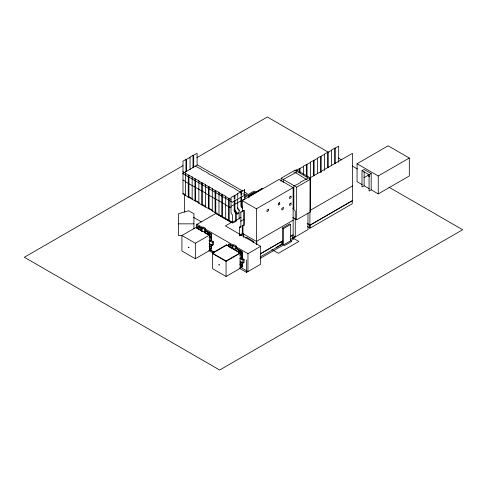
<?xml version="1.0" encoding="UTF-8"?>
<svg xmlns="http://www.w3.org/2000/svg" width="487" height="487" viewBox="0 0 487 487"><rect width="100%" height="100%" fill="white"/><g stroke="black" fill="none" stroke-linecap="round" stroke-linejoin="round"><path stroke-width="0.73" d="M182.984 171.588L188.256 175.04L192.164 176.891L192.146 199.414L195.652 201.028L198.873 202.89L198.854 203.286L212.289 210.634L212.271 211.029L232.415 222.255L239.135 218.779L239.117 210.171L238.63 209.526A1.498 0.864 60 0 1 237.717 207.943L237.711 207.791M192.146 199.414L192.164 199.013L188.256 197.168L182.984 193.716L183.337 193.509L184.652 194.27M192.164 176.891L192.146 177.286L198.873 180.762L198.854 203.286M198.873 180.762L198.854 181.158L201.673 182.783L205.581 184.634L205.563 207.158M205.581 184.634L205.563 185.036L212.289 188.506L212.271 211.029M212.289 188.506L212.271 188.907L218.998 192.383L218.98 214.907M218.998 192.383L218.98 192.779L225.706 196.255L225.688 218.779M225.706 196.255L225.688 196.651L228.5 198.276L231.002 199.311M239.476 227.569L239.963 227.417A1.498 0.864 60 0 0 240.876 226.893L240.87 212.015L243.683 210.39L244.377 210.402L244.364 224.878A1.498 0.864 60 0 1 243.451 225.408L242.964 225.554L242.964 233.693L242.27 233.681L239.458 235.306L239.476 235.708L239.829 235.909L243.658 233.699M204.412 232.835L204.601 229.042L202.099 227.599L202.099 230.041M205.471 232.226L205.66 228.427L203.158 226.985L202.099 227.599M260.308 253.916L282.545 240.992L260.338 253.812M352.454 200.632L310.085 225.091L309.878 228.245L310.085 177.816L352.454 153.35L352.454 200.632L310.085 225.177L307.474 223.667M290.502 236.481L293.137 234.874L293.137 187.598L279.014 179.447L242.301 200.644L242.337 211.34M190.046 157.429L182.984 161.1L182.984 194.124M197.107 165.038L197.107 153.35L190.046 157.021L190.046 169.847M183.039 165.635L24.35 257.258L219.674 370.023L462.65 229.742L388.991 187.221M196.87 157.654L267.326 116.977L328.488 152.285M244.431 193.741L244.419 189.583L244.431 189.985L240.925 191.598L234.911 195.482L231.002 197.332L231.008 212.63A1.498 0.864 60 0 0 231.922 214.213L232.409 214.858L232.415 223.07L236.323 221.22L236.323 212.253A0.998 0.578 60 0 0 235.617 211.029A0.998 0.578 60 0 1 234.911 209.806L234.229 209.958A1.498 0.864 60 0 0 235.142 211.541L235.629 212.253L235.629 221.208M245.01 196.304L254.111 191.05L255.998 192.14M216.879 212.874L197.107 224.294L197.107 228.032M244.608 197.679L253.599 192.493L254.841 193.211M231.002 206.354L243.871 199.329M248.656 196.565L262.779 188.414M181.925 235.501L196.048 227.35L209.465 235.093L209.465 250.586L195.342 258.743L181.925 250.994L181.925 235.501L195.342 243.25L209.465 235.093M281.133 181.255L281.133 178.224L294.903 170.273L310.438 179.24L310.438 211.857L296.668 219.807L292.717 217.525M303.377 166.603L296.315 170.273L296.315 170.681M310.438 162.524L303.377 166.195L303.377 174.23M317.5 158.452L310.438 162.116L310.438 178.187M324.561 154.373L317.5 158.044L317.5 173.786M331.623 150.294L324.561 153.965L324.561 170.444M338.684 162.287L338.684 146.216L331.623 149.886L331.623 165.635M196.699 227.861L198.933 226.565L200.431 229.164L199.372 229.773L197.874 227.179M283.239 182.375L283.239 179.453L296.668 172.106M204.601 229.042L205.66 228.427M204.601 231.483L205.66 230.875M207.328 234.363L209.885 232.889L211.656 235.952L209.1 237.425M232.062 222.048L225.353 225.919L260.661 246.306L260.661 264.246L246.538 272.397L239.367 268.258M241.053 217.263L239.123 218.383L239.135 218.779M242.301 200.644L256.424 208.801L293.137 187.598M281.133 178.224L296.668 187.191L310.438 179.24M208.96 240.651L210.226 241.138L211.285 240.529L213.403 241.753L213.403 244.724L212.344 245.338L209.1 243.269M210.226 241.138L212.344 242.362L213.403 241.753M209.416 249.886L211.656 248.595L210.159 246.002L209.1 246.611L210.597 249.204M362.194 184.646L357.056 181.681L357.056 163.742L388.127 145.802L409.311 158.038L409.311 175.971L378.241 193.911L371.179 189.833L369.061 191.056L369.061 174.748L361.999 170.675L361.999 186.984L364.118 185.76L369.256 188.725M243.36 234.277L243.713 234.077L243.713 237.011M226.765 245.083L212.289 253.441L225.706 261.19L240.182 252.832L240.182 268.325L226.059 276.476L212.642 268.733L212.642 253.24M227.38 245.57L229.614 244.279L231.112 246.872L230.053 247.487M292.784 208.399L293.844 207.785M245.478 237.948L246.538 237.339L253.599 241.412L253.599 242.861M361.999 170.675L364.118 169.452L371.179 173.524L371.179 189.833M232.78 245.308L233.839 244.699L236.341 246.142L236.341 248.589L235.282 249.198L235.282 246.751L232.78 245.308L232.95 249.155M235.282 246.751L236.341 246.142M234.533 248.754L233.474 249.362L237.285 251.566M252.54 242.027L253.599 241.412M363.911 177.725L367.648 175.563L369.578 176.678M369.061 174.748L371.179 173.524M238.009 252.077L240.566 250.598L242.331 253.66L239.774 255.139M256.424 241.412L293.137 220.215M310.085 210.433L352.454 185.967M282.545 244.267L282.545 227.959L289.607 223.886L290.666 224.495L290.666 240.803L291.725 241.412L284.664 245.491L282.338 244.145L260.131 256.966M282.545 227.959L283.604 228.573L290.666 224.495M357.056 163.742L378.241 175.971L409.311 158.038M236.213 246.872L247.95 253.648L260.661 246.306M239.641 258.366L240.907 258.853L241.966 258.244L244.084 259.461L244.084 262.438L243.025 263.047L239.781 260.983M240.907 258.853L243.025 260.076L244.084 259.461M240.097 267.6L242.331 266.304L240.834 263.711L239.774 264.325L241.272 266.919M290.788 236.238L293.137 234.874M276.117 247.579L278.801 246.026M290.502 239.434L295.049 236.81M292.93 238.277L307.967 229.59L307.967 213.148M260.095 258.457L293.99 238.886L292.717 238.155L292.717 235.203M279.173 245.485L281.65 244.474L281.65 241.491M293.862 172.118L294.55 172.106L307.279 179.861M178.394 223.837L193.923 223.837M182.089 235.544L178.394 235.544L178.394 213.744L188.676 210.761L193.923 213.744L193.923 228.957M244.377 219.424L243.683 219.412L240.87 221.037L240.888 221.439M210.019 240.042L211.285 240.529M240.7 257.751L241.966 258.244M338.355 157.983L341.643 159.882M352.162 165.957L357.428 168.995M367.947 175.07L369.262 175.825M310.085 177.816L295.962 169.659L295.962 171.18M262.426 188.621L262.073 188.414L248.656 196.164L249.009 197.838M307.26 223.46L310.085 225.091M294.903 219.193L295.256 219.4M307.474 226.613L310.085 228.123L352.247 203.785L352.247 200.833M242.66 191.014L197.503 164.947L182.674 173.506L232.415 202.221L247.244 193.662L243.969 191.775M241.004 192.097L238.064 190.807L232.043 186.923L231.355 186.935L211.918 175.308L211.23 175.314L208.01 173.457L208.028 173.062L201.301 169.586L201.32 169.184L195.232 166.079M242.836 193.564L244.772 194.678L244.772 199.189M292.431 235.3L295.256 236.932L295.256 211.261L294.769 210.542A1.498 0.864 60 0 1 293.856 208.966L293.844 185.967L297.758 184.116L300.57 182.491L300.552 182.095L307.279 178.619L307.26 178.224M292.285 237.656L298.872 241.461L278.394 253.283L271.807 249.484M182.984 179.965L185.456 181.395L185.437 181.791L205.581 193.016L205.563 193.412L225.706 204.631L225.688 205.033L228.5 206.658L231.002 207.693M189.254 196.931L191.884 198.446M195.829 200.723L199.122 202.622M202.586 204.625L205.831 206.5M209.733 208.753L211.681 209.873M215.96 213.403L231.495 222.376M215.82 213.489L231.355 222.456M193.491 217.312L201.283 221.81M202.969 227.679L196.754 224.087L196.754 227.825M205.581 229.182L233.608 245.369M198.166 226.126L202.635 228.707M205.191 230.181L211.583 233.87L211.583 240.511M232.713 246.075L228.884 243.859L228.884 245.338M235.909 247.92L242.301 251.609L242.301 258.987M198.519 226.735L202.33 228.939M205.508 230.771L211.23 234.077L211.23 240.681M229.237 244.474L233.048 246.672M236.225 248.51L241.948 251.809L241.948 259.151A8.985 5.187 60 0 0 241.095 254.987M196.401 227.959L202.756 231.629A8.985 5.187 60 0 0 201.107 230.929M204.662 232.731L207.839 234.564M228.385 246.428L229.657 247.165M230.929 247.895L232.202 248.632M238.557 252.303L239.829 253.033M241.022 266.359L242.301 267.101L242.301 261.933M209.465 249.368L214.706 252.394M240.042 267.022L247.95 271.582L247.95 253.648M209.52 249.807L213.44 252.071M208.728 250.574L212.642 252.832M240.012 262.536L240.834 263.711M209.331 244.821L210.159 246.002M239.507 251.213L241.272 254.275M228.555 244.888L229.681 246.836M208.826 233.498L210.597 236.56M242.337 208.381L241.85 207.669A1.498 0.864 60 0 1 240.937 206.086L240.925 196.864M283.239 179.453L283.251 179.855M240.87 212.015L240.888 212.417M378.241 175.971L378.241 193.911M364.118 171.674L364.118 185.76M335.299 148.176L335.299 163.516M334.593 148.176L334.593 163.516M328.238 152.254L328.238 167.589M327.532 152.254L327.532 167.589M321.177 156.327L321.177 172.398M320.47 156.327L320.47 172.398M314.115 160.406L314.115 175.746M313.409 160.406L313.409 175.746M307.053 164.484L307.053 176.903M306.347 164.484L306.347 176.172M299.992 168.557L299.992 172.209M299.286 168.557L299.286 172.209M296.668 187.191L296.668 219.807M283.604 228.573L283.604 244.882M282.338 241.199L282.338 244.145M256.777 244.553L256.777 241.619L243.36 233.87L243.36 237.212M256.424 208.801L256.424 244.346M246.538 259.973L246.538 272.397M243.683 210.39L243.683 224.714A0.998 0.578 60 0 1 243.25 225.213M243.025 260.076L243.025 263.047M242.27 225.53L242.27 233.681M241.948 262.085L241.948 266.486M241.619 191.61L241.619 195.366M241.619 196.87L241.619 205.928A0.998 0.578 60 0 0 242.325 207.152A0.998 0.578 60 0 1 242.751 207.572M240.925 191.598L240.925 195.36M239.476 235.708L239.458 227.155A0.998 0.578 60 0 1 240.164 226.747A0.998 0.578 60 0 0 240.87 226.339M237.711 193.455L237.723 197.612M237.711 198.72L237.723 208.18A0.998 0.578 60 0 0 238.429 209.398A0.998 0.578 60 0 1 239.135 210.621M234.911 195.482L234.911 199.244M234.911 200.747L234.911 210.621A0.998 0.578 60 0 0 235.617 211.845A0.998 0.578 60 0 1 236.323 213.069L235.629 213.069L235.142 212.356A1.498 0.864 60 0 1 234.229 210.774L234.217 200.735M234.217 195.47L234.217 199.232M229.194 198.27L229.194 220.392M228.5 198.276L228.5 220.404M226.059 260.983L226.059 276.476M222.486 194.398L222.486 216.52M221.792 194.404L221.792 216.532M215.778 190.52L215.778 212.649M215.084 190.533L215.084 212.661M212.344 242.362L212.344 245.338M211.583 244.2L211.583 249.362M211.23 244.352L211.23 248.754M209.069 186.649L209.069 208.777M208.381 186.661L208.381 208.783M202.361 182.777L202.361 204.899M201.673 182.783L201.673 204.911M195.652 178.906L195.652 201.028M195.342 243.25L195.342 258.743M194.964 178.912L194.964 201.04M193.716 155.31L193.716 166.998M193.01 155.31L193.01 167.729M188.944 175.028L188.944 197.156M188.256 175.04L188.256 197.168M186.655 159.389L186.655 171.808M185.949 159.389L185.949 171.808M185.456 173.019L185.437 195.537M184.396 194.124L184.396 212.058M200.376 229.961A8.985 5.187 60 0 1 201.697 229.554M205.423 230.753A8.985 5.187 60 0 1 208.74 234.156M209.915 236.189A8.985 5.187 60 0 1 211.206 240.761M210.378 244.59A8.985 5.187 60 0 1 209.367 245.527M231.094 247.694A8.985 5.187 60 0 1 232.415 247.293M236.14 248.486A8.985 5.187 60 0 1 239.458 251.889M241.095 262.329A8.985 5.187 60 0 1 240.085 263.266M242.276 225.426A0.998 0.578 60 0 1 242.325 225.25M238.259 212.764L237.199 213.373L237.199 214.189L238.259 213.58L238.259 212.764M268.428 209.209L267.016 210.025L267.016 211.65L268.428 210.834L268.428 209.209M279.721 202.683L278.314 203.499L278.314 205.13L279.721 204.315L279.721 202.683M291.019 196.158L289.607 196.973L289.607 198.605L291.019 197.789L291.019 196.158M283.251 207.578L281.839 208.393L281.839 210.025L283.251 209.209L283.251 207.578M291.019 203.091L289.607 203.907L289.607 205.538L291.019 204.723L291.019 203.091M226.412 244.882L212.289 253.033L226.412 261.19L240.535 253.033L226.412 244.882M188.877 247.299L188.524 247.098L188.524 247.506L188.877 247.706L188.877 247.299M219.229 264.825L218.876 264.618L218.876 265.025L219.229 265.232L219.229 264.825"/></g></svg>
